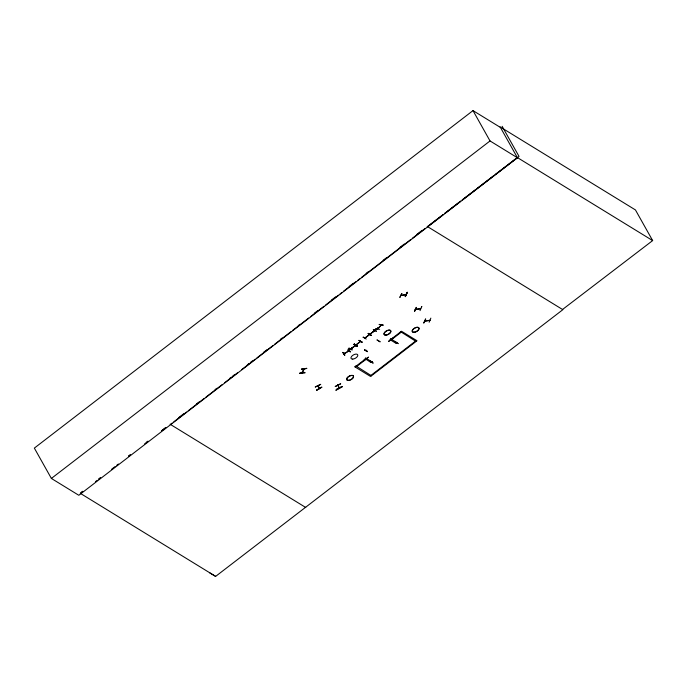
<?xml version="1.0" encoding="UTF-8"?>
<svg xmlns="http://www.w3.org/2000/svg" width="687" height="687" viewBox="0 0 687 687"><rect width="100%" height="100%" fill="white"/><g stroke="black" fill="none" stroke-linecap="round" stroke-linejoin="round"><path stroke-width="1.03" d="M318.21 385.725L317.987 385.828M318.742 388.009L319.292 388.644L318.923 387.88M337.935 384.849L338.296 385.587L338.081 385.055M338.184 385.287L339.284 388.181L338.983 387.537M299.489 373.496C312.216 372.74 299.626 371.409 299.498 373.505M354.604 345.381L355.033 345.862L354.638 345.329M355.814 344.968L360.357 341.491M372.071 361.499L371.796 362.118M396.803 343.071L396.055 343.036M304.186 369.022L303.955 368.498M349.073 350.662L343.981 353.779L343.766 353.281M344.127 353.058L344.531 353.607L344.324 353.144M349.159 350.774L344.118 353.857M366.042 350.645L366.128 350.138M364.522 349.889L367.399 351.332M317.961 385.914L319.069 388.713M377.507 328.97L381.148 325.011M350.439 349.4L355.273 345.492L354.947 345.072M375.617 330.31L375.712 329.872M365.682 358.133L365.664 358.777L365.407 358.262M366.154 358.743L365.604 358.15M390.439 339.043L390.903 339.679M390.68 339.49L391.152 339.507M401.697 293.521L399.817 297.48L401.904 293.478M406.163 294.74L401.199 295.35M405.708 294.809L405.502 294.354M407.159 292.61C401.448 305.062 411.522 283.705 405.15 296.355M415.292 309.167L420.693 308.626M416.382 307.553L414.493 311.494L416.313 307.329M415.79 308.927L416.039 309.554L415.781 308.944L415.575 309.639L415.24 309.176M421.655 306.711L420.032 310.618M425.622 318.923L423.827 323.053M424.884 321.233C424.789 320.597 424.514 321.293 425.098 320.511L425.339 320.975M429.135 322.237L430.852 318.115M301.533 369.348L306.797 368.344L301.395 369.091M302.271 372.878L304.186 368.988M368.515 333.324C371.212 335.814 373.797 336.295 368.129 333.573M354.243 343.947L353.917 344.505L356.828 346.385L354.149 344.299L357.068 346.162L357.146 345.707M363.303 337.257L366.197 339.043M370.276 361.336L373.213 363.148L370.199 361.087M377.996 328.644L377.67 328.128M370.619 333.848L370.345 333.453M360.563 341.559L355.892 345.089M364.771 338.116L369.469 334.526M369.572 334.612L364.9 338.176M372.174 361.56L371.873 362.238M303.757 368.567L304.04 369.348M378.022 328.644L377.687 328M337.978 385.407L339.095 388.275L338.691 387.597M380.821 324.608C381.208 325.913 381.045 323.938 380.529 324.925L380.89 325.475M377.687 328.953L381.259 325.131L381.045 324.599M379.645 329.322L375.454 328.609M355.076 345.011L355.359 345.613L355.179 345.08M370.078 334.08L374.776 330.653L370.07 334.071M401.071 295.401L406.257 294.577M420.642 308.815L415.541 309.614M355.359 345.613L350.877 349.056M500.445 127.447L472.999 110.607L34.35 448.104L51.379 478.444L78.816 495.284L517.466 157.787L500.119 126.88L635.449 209.939L652.65 240.587L562.464 309.536M51.379 478.444L490.029 140.947L517.466 157.787M82.844 491.385L80.302 493.335L215.624 576.393L562.851 309.682L427.202 226.427M95.553 481.604L97.245 480.299M98.937 478.994L100.637 477.697M111.646 469.221L115.038 466.61M116.73 465.305L118.43 464.008M128.589 456.185L130.29 454.88M144.691 443.802L148.074 441.191L146.357 442.48M178.586 417.713L183.678 413.797M196.405 404.008L198.955 402.05M215.074 389.641L216.774 388.335M229.501 378.546L231.201 377.24M232.893 375.935L234.593 374.63M247.32 364.831L249.02 363.526M250.712 362.221L252.412 360.915M263.439 352.431L266.839 349.82M280.408 339.369L282.108 338.064M298.227 325.664L299.927 324.358M314.354 313.263L317.746 310.644M331.323 300.202L335.565 296.939M349.142 286.496L353.384 283.224M366.111 273.435L368.661 271.477M383.08 260.382L386.48 257.771M400.049 247.32L404.3 244.057M417.026 234.267L422.119 230.351M81.04 492.613L82.741 491.317M98.851 478.942L100.551 477.637M128.538 456.151L130.238 454.846M460.608 201.231L444.489 213.605L460.565 201.205M462.299 199.926L519.02 156.387L502.137 126.296M170.419 424.437L172.119 423.132M173.82 421.827L186.546 412.037M188.238 410.732L204.365 398.323M206.057 397.017L222.184 384.617M224.726 382.659L237.453 372.861M241.695 369.597L255.272 359.155M256.972 357.85L273.091 345.441M274.791 344.135L290.91 331.735M292.61 330.43L308.729 318.021M310.43 316.716L324.006 306.273M325.698 304.968L338.433 295.178M340.125 293.873L341.825 292.559M343.517 291.254L356.244 281.464M357.944 280.159L359.644 278.853M361.336 277.548L410.551 239.686M412.252 238.38L424.978 228.582M462.257 199.9L475.816 189.475M477.508 188.169L493.601 175.786M495.301 174.481L517.328 157.529L652.65 240.587M373.488 329.494L376.442 331.297L373.264 329.623M348.987 348.395L349.108 347.94M352.156 349.975L348.987 348.343L352.01 349.726M354.844 366.566L355.05 366.944L366.223 358.356L372.036 361.929L371.126 362.624L365.098 358.674M390.096 339.438L390.31 339.825L401.474 331.228L416.992 340.752L370.568 376.467L355.05 366.944M356.527 366.592L365.879 359.404M391.788 339.472L401.131 332.276M370.911 375.42L415.515 341.104M359.095 340.563L362.238 342.178L358.957 340.314M363.122 337.437L363.243 336.991M377.781 328.197L372.981 331.744L377.833 328.257M347.983 350.971L352.783 347.433M352.835 347.485L347.974 350.954L352.689 347.236M363.569 360.383L368.55 357.12L363.844 360.692M388.567 341.147L393.557 337.901L393.256 337.557M396.708 342.968L396.451 343.354M398.486 343.672L395.223 341.834M377.146 340.082L380.194 341.86L377.051 339.919M367.408 351.675L364.514 349.881L367.545 351.589M424.978 321.035L430.036 320.228M429.899 320.408L424.849 321.198M301.533 369.271L306.685 368.49M425.674 319.154L423.759 322.856M350.095 351.89L348.223 349.391L350.318 351.761M315.359 387.09L320.743 384.325L315.247 386.901M318.107 386.12L318.055 385.536M319.953 387.983L316.57 390.242L321.868 387.27M316.561 390.225L321.756 387.064M335.308 386.506L340.709 383.767L335.239 386.438M338.279 385.553L337.738 384.918M337.274 388.936L339.052 387.975M336.355 389.349C355.239 380.1 323.122 397.447 341.748 386.592M348.644 351.066L348.378 350.499M390.869 339.352L390.68 338.897L391.109 339.524M354.174 344.385L357.085 346.179M370.98 335.393L368.077 333.573M359.146 340.486L361.997 342.298M337.824 385.209L338.073 385.647M416.451 307.587L414.441 311.263M421.921 306.711L421.492 306.505M209.681 572.829L215.624 576.393M416.082 341.448L400.358 331.546M391.221 339.12L397.034 342.693L396.124 343.388L390.31 339.825M353.925 344.599L356.828 346.385M371.469 375.772L355.746 365.87M170.101 424.24L305.749 507.495M393.539 337.884L388.851 341.473M318.227 385.776L319.283 388.619M350.361 351.778L348.06 349.211M344.891 355.102L342.95 352.568L344.728 354.896M344.608 355.282L342.882 352.354M472.999 110.607L490.029 140.947M419.98 308.429L419.912 308.566M383.183 325.106L379.052 324.427L383.14 325.114M348.335 350.542L348.592 351.1M339.026 387.708L339.284 388.181M317.789 385.673L318.115 386.154M303.774 368.524L302.091 372.912L302.134 372.156M354.337 344.144L357.223 345.947L354.337 344.144M165.868 427.503L161.634 430.758L165.868 427.503M442.789 214.902L427.52 226.624L442.772 214.894M348.515 380.452A3.787 1.932 -29.3 0 0 353.565 376.562A3.787 1.932 -29.3 0 0 348.318 376.837A3.787 1.932 -29.3 0 0 348.515 380.452M348.446 380.349A3.796 1.932 -29.3 0 0 353.513 376.459A3.796 1.932 -29.3 0 0 348.257 376.734A3.796 1.932 -29.3 0 0 348.446 380.349M414.046 332.388A3.787 1.932 -29.3 0 0 419.096 328.498A3.787 1.932 -29.3 0 0 413.849 328.772A3.787 1.932 -29.3 0 0 414.046 332.388M413.952 332.19A3.761 1.924 -29.3 0 0 418.976 328.326A3.761 1.924 -29.3 0 0 413.754 328.601A3.761 1.924 -29.3 0 0 413.952 332.19M352.766 359.095A3.787 1.932 -29.3 0 0 357.815 355.205A3.787 1.932 -29.3 0 0 352.568 355.48A3.787 1.932 -29.3 0 0 352.766 359.095M385.854 335.17A3.787 1.932 -29.3 0 0 390.903 331.289A3.787 1.932 -29.3 0 0 385.656 331.563A3.787 1.932 -29.3 0 0 385.854 335.17M385.785 335.058A3.796 1.932 -29.3 0 0 390.843 331.168A3.796 1.932 -29.3 0 0 385.587 331.443A3.796 1.932 -29.3 0 0 385.785 335.058"/></g></svg>
